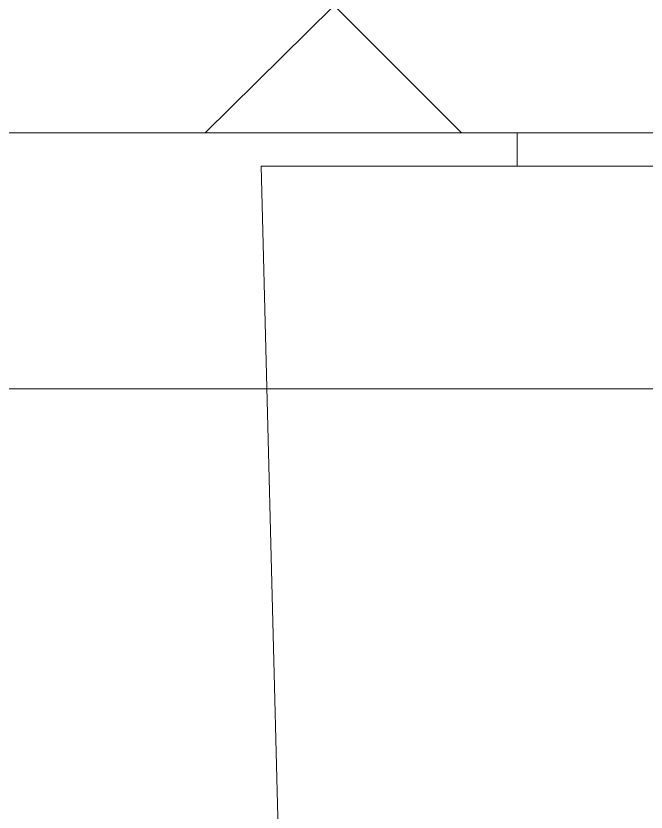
# Model space of a CAD drawing. Header units: inches. Extents: x 11 to 682, y 148 to 1119.
# Drawn here: x 324.78 to 328.174, y 848.219 to 852.51 of the extents above; entities that cross this region are included whole.
import ezdxf

# ---------------------------------------------------------------- set-up
doc = ezdxf.new("R2010")
doc.units = ezdxf.units.IN
doc.header["$MEASUREMENT"] = 0
doc.layers.add('图层 1', color=7, linetype='Continuous')

msp = doc.modelspace()

# ---------------------------------------------------------------- linework, layer by layer
at = {"layer": '图层 1', "color": 7, "lineweight": 18, "true_color": 0xffffff}
for points in [[(325.7998, 851.8794), (330.8999, 856.9194)], [(322.6196, 856.4395), (327.1797, 851.8799)], [(322.6201, 851.8799), (328.2598, 851.8799)], [(322.6201, 851.8799), (328.2603, 851.8799)], [(327.48, 851.8799), (327.48, 851.7002)], [(326.1001, 851.7002), (327.96, 779.9399)], [(326.1001, 851.7002), (329.1602, 851.7002)], [(284.46, 850.5), (353.1602, 850.5)]]:
    msp.add_lwpolyline(points, dxfattribs=at)

doc.saveas('drawing.dxf')
